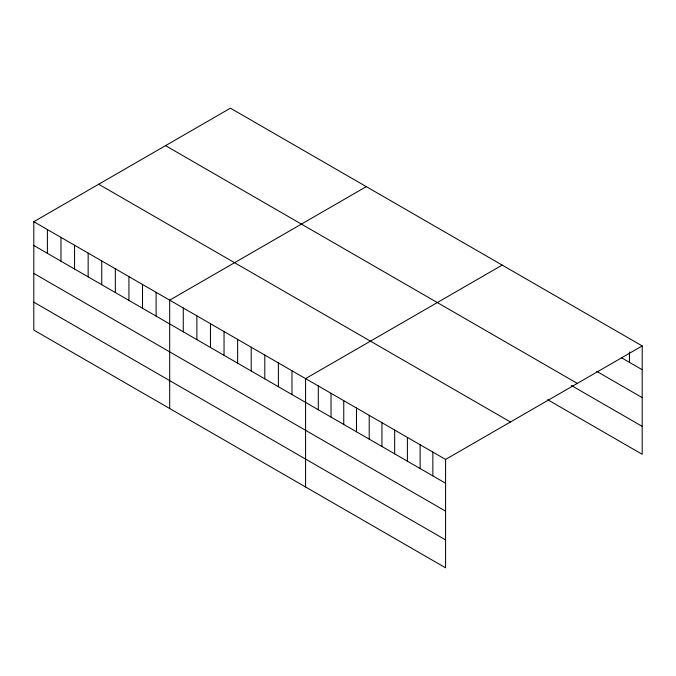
<?xml version="1.0" encoding="UTF-8"?>
<svg xmlns="http://www.w3.org/2000/svg" width="676" height="676" viewBox="0 0 676 676"><rect width="100%" height="100%" fill="white"/><g stroke="black" fill="none" stroke-linecap="round" stroke-linejoin="round"><path stroke-width="1.01" d="M33.8 221.703L445.577 459.443L445.577 567.815L33.8 330.074L33.8 221.703L230.423 108.185L642.2 345.926L642.2 454.297L547.653 399.71M366.308 186.635L169.684 300.161L169.684 408.532M502.192 265.093L305.577 378.611L305.577 486.982M445.577 459.443L642.2 345.926M621.286 357.638L642.2 369.713M596.747 371.377L642.2 397.623M165.536 145.644L577.312 383.385M571.288 385.447L642.2 426.387M98.688 184.244L510.464 421.985M33.8 245.489L445.577 483.23M33.8 273.4L445.577 511.14M33.8 302.164L445.577 539.904M629.474 352.019L629.474 362.361M432.851 452.092L432.851 475.879M420.126 444.749L420.126 468.536M407.391 437.397L407.391 461.184M394.666 430.046L394.666 453.833M381.94 422.703L381.94 446.49M369.214 415.351L369.214 439.138M356.489 408L356.489 431.787M343.754 400.657L343.754 424.443M331.029 393.305L331.029 417.092M318.303 385.962L318.303 409.749M291.981 370.769L291.981 394.556M278.394 362.919L278.394 386.706M264.806 355.077L264.806 378.864M251.219 347.227L251.219 371.014M237.631 339.386L237.631 363.173M224.043 331.536L224.043 355.322M210.456 323.694L210.456 347.481M196.868 315.844L196.868 339.631M183.272 308.002L183.272 331.789M156.097 292.311L156.097 316.098M142.509 284.469L142.509 308.256M128.922 276.619L128.922 300.406M115.334 268.778L115.334 292.564M101.746 260.928L101.746 284.714M88.159 253.086L88.159 276.873M74.563 245.236L74.563 269.023M60.975 237.394L60.975 261.181M47.388 229.553L47.388 253.339"/></g></svg>
